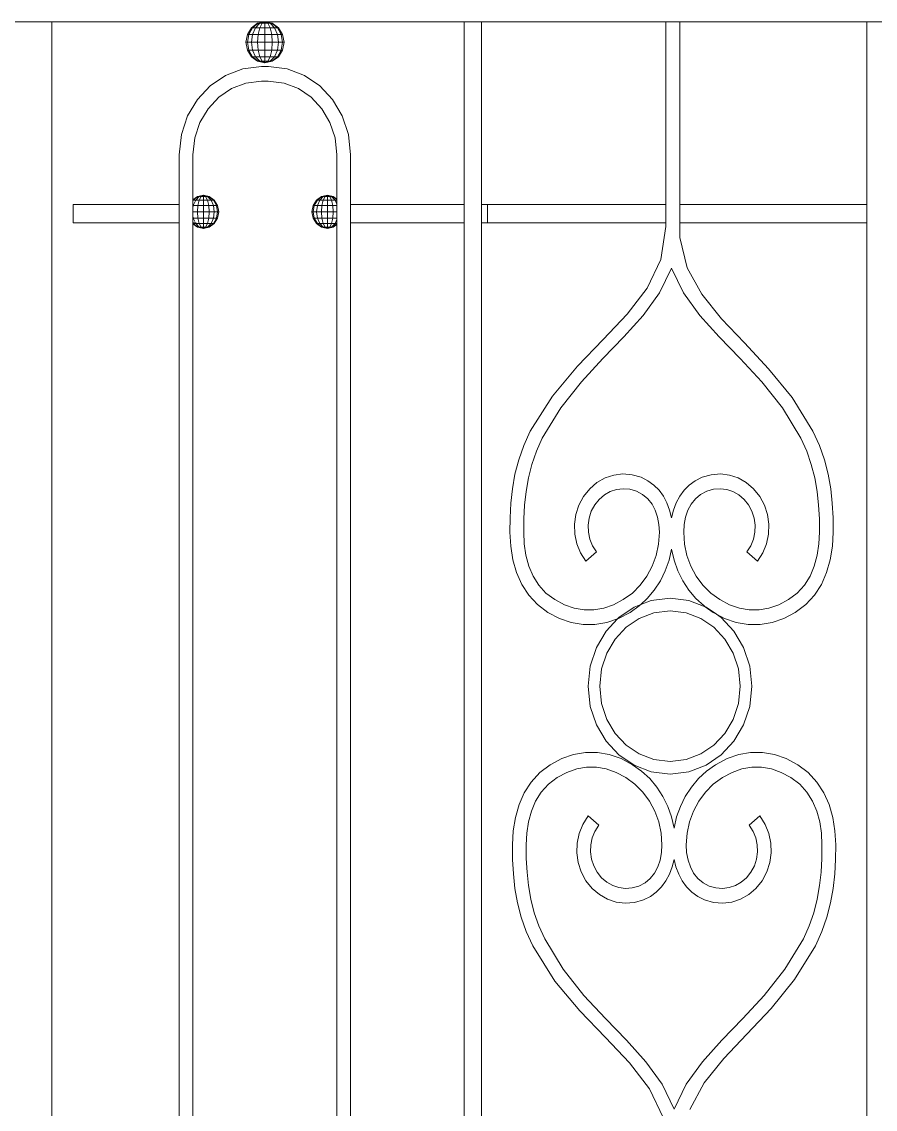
# Model space of a CAD drawing. Header units: millimetres. Extents: x 1832547 to 2001569, y -558009 to -417808.
# Drawn here: x 1950158 to 1950629, y -523340 to -522740 of the extents above; entities that cross this region are included whole.
import ezdxf

# ---------------------------------------------------------------- set-up
doc = ezdxf.new("R2010")
doc.units = ezdxf.units.MM
doc.header["$MEASUREMENT"] = 0
doc.layers.add('CA_manh 08', color=8, linetype='CONTINUOUS', lineweight=9)

msp = doc.modelspace()

# ---------------------------------------------------------------- linework, layer by layer
at = {"layer": 'CA_manh 08'}
for p, q in [((1950146.92, -522740.23), (1950174.85, -522740.23)), ((1950174.85, -522740.23), (1950174.85, -523473.59)), ((1950292.38, -522740.23), (1950174.85, -522740.23)), ((1950282.67, -522747.2), (1950284.95, -522743.53)), ((1950283.41, -522747.2), (1950285.51, -522743.53)), ((1950284.95, -522743.53), (1950288.36, -522741.09)), ((1950285.51, -522743.53), (1950284.95, -522743.53)), ((1950285.51, -522743.53), (1950288.66, -522741.09)), ((1950287.12, -522743.53), (1950285.51, -522743.53)), ((1950285.51, -522747.2), (1950287.12, -522743.53)), ((1950287.12, -522743.53), (1950289.54, -522741.09)), ((1950289.54, -522743.53), (1950287.12, -522743.53)), ((1950288.36, -522741.09), (1950292.38, -522740.23)), ((1950288.66, -522741.09), (1950288.36, -522741.09)), ((1950288.66, -522741.09), (1950292.38, -522740.23)), ((1950289.54, -522741.09), (1950288.66, -522741.09)), ((1950288.66, -522747.2), (1950289.54, -522743.53)), ((1950289.54, -522741.09), (1950292.38, -522740.23)), ((1950290.84, -522741.09), (1950289.54, -522741.09)), ((1950289.54, -522743.53), (1950290.84, -522741.09)), ((1950292.38, -522743.53), (1950289.54, -522743.53)), ((1950290.84, -522741.09), (1950292.38, -522740.23)), ((1950292.38, -522741.09), (1950290.84, -522741.09)), ((1950292.38, -522740.23), (1950292.38, -522741.09)), ((1950293.92, -522741.09), (1950292.38, -522740.23)), ((1950295.23, -522741.09), (1950292.38, -522740.23)), ((1950296.1, -522741.09), (1950292.38, -522740.23)), ((1950296.41, -522741.09), (1950292.38, -522740.23)), ((1950402.4, -522740.23), (1950292.38, -522740.23)), ((1950292.38, -522741.09), (1950293.92, -522741.09)), ((1950292.38, -522741.09), (1950292.38, -522743.53)), ((1950295.23, -522743.53), (1950292.38, -522743.53)), ((1950292.38, -522743.53), (1950292.38, -522747.2)), ((1950293.92, -522741.09), (1950295.23, -522741.09)), ((1950295.23, -522743.53), (1950293.92, -522741.09)), ((1950295.23, -522741.09), (1950296.1, -522741.09)), ((1950297.64, -522743.53), (1950295.23, -522741.09)), ((1950297.64, -522743.53), (1950295.23, -522743.53)), ((1950296.1, -522747.2), (1950295.23, -522743.53)), ((1950296.1, -522741.09), (1950296.41, -522741.09)), ((1950299.25, -522743.53), (1950296.1, -522741.09)), ((1950299.82, -522743.53), (1950296.41, -522741.09)), ((1950299.25, -522743.53), (1950297.64, -522743.53)), ((1950299.25, -522747.2), (1950297.64, -522743.53)), ((1950299.82, -522743.53), (1950299.25, -522743.53)), ((1950301.36, -522747.2), (1950299.25, -522743.53)), ((1950302.1, -522747.2), (1950299.82, -522743.53)), ((1950411.85, -522740.23), (1950402.4, -522740.23)), ((1950402.4, -522841), (1950402.4, -522740.23)), ((1950411.85, -522740.23), (1950411.85, -522841)), ((1950513.7, -522740.23), (1950411.85, -522740.23)), ((1950513.7, -522841), (1950513.7, -522740.23)), ((1950521.27, -522740.23), (1950513.7, -522740.23)), ((1950624.47, -522740.23), (1950521.27, -522740.23)), ((1950521.27, -522740.23), (1950521.27, -522841)), ((1950624.47, -522740.23), (1950633.93, -522740.23)), ((1950624.47, -522841), (1950624.47, -522740.23)), ((1950281.87, -522751.52), (1950282.67, -522747.2)), ((1950283.41, -522747.2), (1950282.67, -522747.2)), ((1950282.67, -522751.52), (1950283.41, -522747.2)), ((1950285.51, -522747.2), (1950283.41, -522747.2)), ((1950284.95, -522751.52), (1950285.51, -522747.2)), ((1950288.66, -522747.2), (1950285.51, -522747.2)), ((1950288.36, -522751.52), (1950288.66, -522747.2)), ((1950292.38, -522747.2), (1950288.66, -522747.2)), ((1950296.1, -522747.2), (1950292.38, -522747.2)), ((1950292.38, -522747.2), (1950292.38, -522751.52)), ((1950299.25, -522747.2), (1950296.1, -522747.2)), ((1950296.41, -522751.52), (1950296.1, -522747.2)), ((1950301.36, -522747.2), (1950299.25, -522747.2)), ((1950299.82, -522751.52), (1950299.25, -522747.2)), ((1950302.1, -522747.2), (1950301.36, -522747.2)), ((1950302.1, -522751.52), (1950301.36, -522747.2)), ((1950302.9, -522751.52), (1950302.1, -522747.2)), ((1950282.67, -522751.52), (1950281.87, -522751.52)), ((1950282.67, -522755.84), (1950281.87, -522751.52)), ((1950284.95, -522751.52), (1950282.67, -522751.52)), ((1950283.41, -522755.84), (1950282.67, -522751.52)), ((1950283.41, -522755.84), (1950282.67, -522755.84)), ((1950284.95, -522759.51), (1950282.67, -522755.84)), ((1950285.51, -522755.84), (1950283.41, -522755.84)), ((1950285.51, -522759.51), (1950283.41, -522755.84)), ((1950288.36, -522751.52), (1950284.95, -522751.52)), ((1950285.51, -522755.84), (1950284.95, -522751.52)), ((1950288.66, -522755.84), (1950285.51, -522755.84)), ((1950287.12, -522759.51), (1950285.51, -522755.84)), ((1950292.38, -522751.52), (1950288.36, -522751.52)), ((1950288.66, -522755.84), (1950288.36, -522751.52)), ((1950292.38, -522755.84), (1950288.66, -522755.84)), ((1950289.54, -522759.51), (1950288.66, -522755.84)), ((1950296.41, -522751.52), (1950292.38, -522751.52)), ((1950292.38, -522751.52), (1950292.38, -522755.84)), ((1950296.1, -522755.84), (1950292.38, -522755.84)), ((1950292.38, -522755.84), (1950292.38, -522759.51)), ((1950295.23, -522759.51), (1950296.1, -522755.84)), ((1950296.1, -522755.84), (1950296.41, -522751.52)), ((1950299.25, -522755.84), (1950296.1, -522755.84)), ((1950299.82, -522751.52), (1950296.41, -522751.52)), ((1950297.64, -522759.51), (1950299.25, -522755.84)), ((1950299.25, -522755.84), (1950299.82, -522751.52)), ((1950301.36, -522755.84), (1950299.25, -522755.84)), ((1950299.25, -522759.51), (1950301.36, -522755.84)), ((1950302.1, -522751.52), (1950299.82, -522751.52)), ((1950299.82, -522759.51), (1950302.1, -522755.84)), ((1950301.36, -522755.84), (1950302.1, -522751.52)), ((1950302.1, -522755.84), (1950301.36, -522755.84)), ((1950302.9, -522751.52), (1950302.1, -522751.52)), ((1950302.1, -522755.84), (1950302.9, -522751.52)), ((1950285.51, -522759.51), (1950284.95, -522759.51)), ((1950288.36, -522761.96), (1950284.95, -522759.51)), ((1950287.12, -522759.51), (1950285.51, -522759.51)), ((1950288.66, -522761.96), (1950285.51, -522759.51)), ((1950289.54, -522759.51), (1950287.12, -522759.51)), ((1950289.54, -522761.96), (1950287.12, -522759.51)), ((1950288.66, -522761.96), (1950288.36, -522761.96)), ((1950292.38, -522762.82), (1950288.36, -522761.96)), ((1950289.54, -522761.96), (1950288.66, -522761.96)), ((1950292.38, -522762.82), (1950288.66, -522761.96)), ((1950292.38, -522759.51), (1950289.54, -522759.51)), ((1950290.84, -522761.96), (1950289.54, -522759.51)), ((1950290.84, -522761.96), (1950289.54, -522761.96)), ((1950292.38, -522762.82), (1950289.54, -522761.96)), ((1950292.38, -522761.96), (1950290.84, -522761.96)), ((1950292.38, -522762.82), (1950290.84, -522761.96)), ((1950295.23, -522759.51), (1950292.38, -522759.51)), ((1950292.38, -522759.51), (1950292.38, -522761.96)), ((1950293.92, -522761.96), (1950292.38, -522761.96)), ((1950292.38, -522761.96), (1950292.38, -522762.82)), ((1950292.38, -522762.82), (1950296.41, -522761.96)), ((1950292.38, -522762.82), (1950296.1, -522761.96)), ((1950292.38, -522762.82), (1950295.23, -522761.96)), ((1950292.38, -522762.82), (1950293.92, -522761.96)), ((1950293.92, -522761.96), (1950295.23, -522759.51)), ((1950295.23, -522761.96), (1950293.92, -522761.96)), ((1950297.64, -522759.51), (1950295.23, -522759.51)), ((1950295.23, -522761.96), (1950297.64, -522759.51)), ((1950296.1, -522761.96), (1950295.23, -522761.96)), ((1950296.1, -522761.96), (1950299.25, -522759.51)), ((1950296.1, -522761.96), (1950296.41, -522761.96)), ((1950296.41, -522761.96), (1950299.82, -522759.51)), ((1950299.25, -522759.51), (1950297.64, -522759.51)), ((1950299.82, -522759.51), (1950299.25, -522759.51)), ((1950280.09, -522766.14), (1950270.54, -522769.81)), ((1950290.49, -522764.85), (1950280.09, -522766.14)), ((1950294.28, -522764.85), (1950290.49, -522764.85)), ((1950304.68, -522766.14), (1950294.28, -522764.85)), ((1950314.23, -522769.81), (1950304.68, -522766.14)), ((1950270.54, -522769.81), (1950262.11, -522775.57)), ((1950273.88, -522777.12), (1950281.85, -522774.06)), ((1950281.85, -522774.06), (1950290.53, -522772.98)), ((1950290.53, -522772.98), (1950294.25, -522772.98)), ((1950294.25, -522772.98), (1950302.92, -522774.06)), ((1950302.92, -522774.06), (1950310.89, -522777.12)), ((1950322.66, -522775.57), (1950314.23, -522769.81)), ((1950262.11, -522775.57), (1950255.08, -522783.13)), ((1950266.85, -522781.92), (1950273.88, -522777.12)), ((1950310.89, -522777.12), (1950317.92, -522781.92)), ((1950329.7, -522783.13), (1950322.66, -522775.57)), ((1950255.08, -522783.13), (1950249.71, -522792.18)), ((1950260.98, -522788.23), (1950266.85, -522781.92)), ((1950317.92, -522781.92), (1950323.79, -522788.22)), ((1950335.06, -522792.18), (1950329.7, -522783.13)), ((1950249.71, -522792.18), (1950246.29, -522802.45)), ((1950256.51, -522795.78), (1950260.98, -522788.23)), ((1950323.79, -522788.22), (1950328.26, -522795.77)), ((1950338.48, -522802.45), (1950335.06, -522792.18)), ((1950253.66, -522804.34), (1950256.51, -522795.78)), ((1950328.26, -522795.77), (1950331.11, -522804.33)), ((1950246.29, -522802.45), (1950245.09, -522813.62)), ((1950252.66, -522813.65), (1950253.66, -522804.34)), ((1950331.11, -522804.33), (1950332.11, -522813.65)), ((1950339.68, -522813.62), (1950338.48, -522802.45)), ((1950245.09, -522841), (1950245.09, -522813.62)), ((1950252.66, -522813.65), (1950252.66, -522838.46)), ((1950332.11, -522838.1), (1950332.11, -522813.65)), ((1950339.68, -522813.62), (1950339.68, -522841)), ((1950252.66, -522838.46), (1950255.16, -522836.67)), ((1950252.66, -522838.65), (1950252.66, -522838.46)), ((1950252.85, -522838.65), (1950252.66, -522838.65)), ((1950252.66, -522838.99), (1950252.85, -522838.65)), ((1950252.66, -522838.99), (1950252.66, -522838.65)), ((1950252.66, -522841), (1950252.66, -522838.99)), ((1950252.85, -522838.65), (1950255.41, -522836.67)), ((1950254.16, -522838.65), (1950252.85, -522838.65)), ((1950252.85, -522841.62), (1950254.16, -522838.65)), ((1950254.16, -522838.65), (1950256.11, -522836.67)), ((1950256.11, -522838.65), (1950254.16, -522838.65)), ((1950255.16, -522836.67), (1950258.41, -522835.97)), ((1950255.41, -522836.67), (1950255.16, -522836.67)), ((1950255.41, -522836.67), (1950258.41, -522835.97)), ((1950256.11, -522836.67), (1950255.41, -522836.67)), ((1950255.41, -522841.62), (1950256.11, -522838.65)), ((1950256.11, -522836.67), (1950258.41, -522835.97)), ((1950257.17, -522836.67), (1950256.11, -522836.67)), ((1950256.11, -522838.65), (1950257.17, -522836.67)), ((1950258.41, -522838.65), (1950256.11, -522838.65)), ((1950257.17, -522836.67), (1950258.41, -522835.97)), ((1950258.41, -522836.67), (1950257.17, -522836.67)), ((1950258.41, -522835.97), (1950258.41, -522836.67)), ((1950259.66, -522836.67), (1950258.41, -522835.97)), ((1950261.67, -522836.67), (1950258.41, -522835.97)), ((1950261.42, -522836.67), (1950258.41, -522835.97)), ((1950260.72, -522836.67), (1950258.41, -522835.97)), ((1950258.41, -522836.67), (1950259.66, -522836.67)), ((1950258.41, -522836.67), (1950258.41, -522838.65)), ((1950260.72, -522838.65), (1950258.41, -522838.65)), ((1950258.41, -522838.65), (1950258.41, -522841.62)), ((1950260.72, -522836.67), (1950259.66, -522836.67)), ((1950260.72, -522838.65), (1950259.66, -522836.67)), ((1950261.42, -522836.67), (1950260.72, -522836.67)), ((1950262.67, -522838.65), (1950260.72, -522836.67)), ((1950262.67, -522838.65), (1950260.72, -522838.65)), ((1950261.42, -522841.62), (1950260.72, -522838.65)), ((1950261.67, -522836.67), (1950261.42, -522836.67)), ((1950263.98, -522838.65), (1950261.42, -522836.67)), ((1950264.43, -522838.65), (1950261.67, -522836.67)), ((1950263.98, -522838.65), (1950262.67, -522838.65)), ((1950263.98, -522841.62), (1950262.67, -522838.65)), ((1950263.98, -522838.65), (1950264.43, -522838.65)), ((1950265.68, -522841.62), (1950263.98, -522838.65)), ((1950266.28, -522841.62), (1950264.43, -522838.65)), ((1950318.99, -522841.62), (1950320.84, -522838.65)), ((1950319.59, -522841.62), (1950321.3, -522838.65)), ((1950320.84, -522838.65), (1950323.6, -522836.67)), ((1950321.3, -522838.65), (1950320.84, -522838.65)), ((1950321.3, -522838.65), (1950323.85, -522836.67)), ((1950322.6, -522838.65), (1950321.3, -522838.65)), ((1950321.3, -522841.62), (1950322.6, -522838.65)), ((1950322.6, -522838.65), (1950324.56, -522836.67)), ((1950324.56, -522838.65), (1950322.6, -522838.65)), ((1950323.6, -522836.67), (1950326.86, -522835.97)), ((1950323.85, -522836.67), (1950323.6, -522836.67)), ((1950323.85, -522836.67), (1950326.86, -522835.97)), ((1950324.56, -522836.67), (1950323.85, -522836.67)), ((1950323.85, -522841.62), (1950324.56, -522838.65)), ((1950324.56, -522836.67), (1950326.86, -522835.97)), ((1950325.61, -522836.67), (1950324.56, -522836.67)), ((1950324.56, -522838.65), (1950325.61, -522836.67)), ((1950326.86, -522838.65), (1950324.56, -522838.65)), ((1950325.61, -522836.67), (1950326.86, -522835.97)), ((1950326.86, -522836.67), (1950325.61, -522836.67)), ((1950326.86, -522835.97), (1950326.86, -522836.67)), ((1950328.11, -522836.67), (1950326.86, -522835.97)), ((1950330.12, -522836.67), (1950326.86, -522835.97)), ((1950329.87, -522836.67), (1950326.86, -522835.97)), ((1950329.16, -522836.67), (1950326.86, -522835.97)), ((1950326.86, -522836.67), (1950328.11, -522836.67)), ((1950326.86, -522836.67), (1950326.86, -522838.65)), ((1950329.16, -522838.65), (1950326.86, -522838.65)), ((1950326.86, -522838.65), (1950326.86, -522841.62)), ((1950329.16, -522836.67), (1950328.11, -522836.67)), ((1950329.16, -522838.65), (1950328.11, -522836.67)), ((1950329.87, -522836.67), (1950329.16, -522836.67)), ((1950331.12, -522838.65), (1950329.16, -522836.67)), ((1950331.12, -522838.65), (1950329.16, -522838.65)), ((1950329.87, -522841.62), (1950329.16, -522838.65)), ((1950330.12, -522836.67), (1950329.87, -522836.67)), ((1950332.11, -522838.41), (1950329.87, -522836.67)), ((1950332.11, -522838.1), (1950330.12, -522836.67)), ((1950332.11, -522838.65), (1950331.12, -522838.65)), ((1950332.11, -522840.92), (1950331.12, -522838.65)), ((1950332.11, -522838.41), (1950332.11, -522838.1)), ((1950332.11, -522838.41), (1950332.11, -522838.65)), ((1950332.11, -522838.65), (1950332.11, -522840.92)), ((1950245.09, -522841), (1950186.48, -522841)), ((1950186.48, -522841), (1950186.48, -522851.16)), ((1950245.09, -522841), (1950245.09, -522851.16)), ((1950252.78, -522841), (1950252.66, -522841)), ((1950252.66, -522841.62), (1950252.66, -522841)), ((1950252.85, -522841.62), (1950252.66, -522841.62)), ((1950252.66, -522843.09), (1950252.85, -522841.62)), ((1950252.66, -522843.09), (1950252.66, -522841.62)), ((1950252.66, -522845.12), (1950252.66, -522843.09)), ((1950255.16, -522845.12), (1950252.66, -522845.12)), ((1950252.66, -522847.14), (1950252.66, -522845.12)), ((1950255.41, -522841.62), (1950252.85, -522841.62)), ((1950255.16, -522845.12), (1950255.41, -522841.62)), ((1950258.41, -522845.12), (1950255.16, -522845.12)), ((1950255.41, -522848.61), (1950255.16, -522845.12)), ((1950258.41, -522841.62), (1950255.41, -522841.62)), ((1950261.42, -522841.62), (1950258.41, -522841.62)), ((1950258.41, -522841.62), (1950258.41, -522845.12)), ((1950261.67, -522845.12), (1950258.41, -522845.12)), ((1950258.41, -522845.12), (1950258.41, -522848.61)), ((1950263.98, -522841.62), (1950261.42, -522841.62)), ((1950261.67, -522845.12), (1950261.42, -522841.62)), ((1950261.42, -522848.61), (1950261.67, -522845.12)), ((1950264.43, -522845.12), (1950261.67, -522845.12)), ((1950265.68, -522841.62), (1950263.98, -522841.62)), ((1950264.43, -522845.12), (1950263.98, -522841.62)), ((1950263.98, -522848.61), (1950264.43, -522845.12)), ((1950266.28, -522845.12), (1950264.43, -522845.12)), ((1950266.28, -522841.62), (1950265.68, -522841.62)), ((1950266.28, -522845.12), (1950265.68, -522841.62)), ((1950265.68, -522848.61), (1950266.28, -522845.12)), ((1950266.93, -522845.12), (1950266.28, -522841.62)), ((1950266.93, -522845.12), (1950266.28, -522845.12)), ((1950266.28, -522848.61), (1950266.93, -522845.12)), ((1950318.35, -522845.12), (1950318.99, -522841.62)), ((1950318.99, -522845.12), (1950318.35, -522845.12)), ((1950318.99, -522848.61), (1950318.35, -522845.12)), ((1950319.59, -522841.62), (1950318.99, -522841.62)), ((1950318.99, -522845.12), (1950319.59, -522841.62)), ((1950320.84, -522845.12), (1950318.99, -522845.12)), ((1950319.59, -522848.61), (1950318.99, -522845.12)), ((1950321.3, -522841.62), (1950319.59, -522841.62)), ((1950320.84, -522845.12), (1950321.3, -522841.62)), ((1950323.6, -522845.12), (1950320.84, -522845.12)), ((1950321.3, -522848.61), (1950320.84, -522845.12)), ((1950323.85, -522841.62), (1950321.3, -522841.62)), ((1950323.6, -522845.12), (1950323.85, -522841.62)), ((1950326.86, -522845.12), (1950323.6, -522845.12)), ((1950323.85, -522848.61), (1950323.6, -522845.12)), ((1950326.86, -522841.62), (1950323.85, -522841.62)), ((1950329.87, -522841.62), (1950326.86, -522841.62)), ((1950326.86, -522841.62), (1950326.86, -522845.12)), ((1950330.12, -522845.12), (1950326.86, -522845.12)), ((1950326.86, -522845.12), (1950326.86, -522848.61)), ((1950332.11, -522841.62), (1950329.87, -522841.62)), ((1950330.12, -522845.12), (1950329.87, -522841.62)), ((1950329.87, -522848.61), (1950330.12, -522845.12)), ((1950332.11, -522845.12), (1950330.12, -522845.12)), ((1950332.11, -522840.92), (1950332.11, -522841.62)), ((1950332.11, -522841.62), (1950332.11, -522845.12)), ((1950332.11, -522845.12), (1950332.11, -522848.61)), ((1950402.4, -522841), (1950339.68, -522841)), ((1950339.68, -522841), (1950339.68, -522851.16)), ((1950402.4, -522841), (1950402.4, -522851.16)), ((1950415.28, -522841), (1950411.85, -522841)), ((1950411.85, -522851.16), (1950411.85, -522841)), ((1950415.28, -522851.16), (1950415.28, -522841)), ((1950415.28, -522841), (1950513.7, -522841)), ((1950513.7, -522841), (1950513.7, -522851.16)), ((1950521.27, -522841), (1950624.47, -522841)), ((1950521.27, -522851.16), (1950521.27, -522841)), ((1950624.47, -522851.16), (1950624.47, -522841)), ((1950186.48, -522851.16), (1950245.09, -522851.16)), ((1950245.09, -523363.43), (1950245.09, -522851.16)), ((1950252.85, -522848.61), (1950252.66, -522847.14)), ((1950252.66, -522848.61), (1950252.66, -522847.14)), ((1950252.85, -522848.61), (1950252.66, -522848.61)), ((1950252.66, -522851.16), (1950252.66, -522848.61)), ((1950252.66, -522851.16), (1950253.97, -522851.16)), ((1950252.66, -522851.25), (1950252.66, -522851.16)), ((1950252.85, -522851.58), (1950252.66, -522851.25)), ((1950252.66, -522851.58), (1950252.66, -522851.25)), ((1950252.85, -522851.58), (1950252.66, -522851.58)), ((1950252.66, -522851.77), (1950252.66, -522851.58)), ((1950252.66, -522851.77), (1950252.66, -523361.66)), ((1950255.16, -522853.56), (1950252.66, -522851.77)), ((1950255.41, -522848.61), (1950252.85, -522848.61)), ((1950253.65, -522850.42), (1950252.85, -522848.61)), ((1950254.16, -522851.58), (1950252.85, -522851.58)), ((1950255.41, -522853.56), (1950252.85, -522851.58)), ((1950254.16, -522851.58), (1950253.97, -522851.16)), ((1950253.97, -522851.16), (1950254.46, -522851.16)), ((1950256.11, -522851.58), (1950254.16, -522851.58)), ((1950256.11, -522853.56), (1950254.16, -522851.58)), ((1950258.41, -522848.61), (1950255.41, -522848.61)), ((1950256.11, -522851.58), (1950255.41, -522848.61)), ((1950258.41, -522851.58), (1950256.11, -522851.58)), ((1950257.17, -522853.56), (1950256.11, -522851.58)), ((1950261.42, -522848.61), (1950258.41, -522848.61)), ((1950258.41, -522848.61), (1950258.41, -522851.58)), ((1950260.72, -522851.58), (1950258.41, -522851.58)), ((1950258.41, -522851.58), (1950258.41, -522853.56)), ((1950259.66, -522853.56), (1950260.72, -522851.58)), ((1950260.72, -522851.58), (1950261.42, -522848.61)), ((1950262.67, -522851.58), (1950260.72, -522851.58)), ((1950260.72, -522853.56), (1950262.67, -522851.58)), ((1950263.98, -522848.61), (1950261.42, -522848.61)), ((1950261.42, -522853.56), (1950263.98, -522851.58)), ((1950261.67, -522853.56), (1950264.43, -522851.58)), ((1950262.67, -522851.58), (1950263.98, -522848.61)), ((1950263.98, -522851.58), (1950262.67, -522851.58)), ((1950265.68, -522848.61), (1950263.98, -522848.61)), ((1950263.98, -522851.58), (1950265.68, -522848.61)), ((1950264.43, -522851.58), (1950263.98, -522851.58)), ((1950264.43, -522851.58), (1950266.28, -522848.61)), ((1950266.28, -522848.61), (1950265.68, -522848.61)), ((1950319.59, -522848.61), (1950318.99, -522848.61)), ((1950320.84, -522851.58), (1950318.99, -522848.61)), ((1950321.3, -522848.61), (1950319.59, -522848.61)), ((1950321.3, -522851.58), (1950319.59, -522848.61)), ((1950321.3, -522851.58), (1950320.84, -522851.58)), ((1950323.6, -522853.56), (1950320.84, -522851.58)), ((1950323.85, -522848.61), (1950321.3, -522848.61)), ((1950322.6, -522851.58), (1950321.3, -522848.61)), ((1950322.6, -522851.58), (1950321.3, -522851.58)), ((1950323.85, -522853.56), (1950321.3, -522851.58)), ((1950324.56, -522851.58), (1950322.6, -522851.58)), ((1950324.56, -522853.56), (1950322.6, -522851.58)), ((1950326.86, -522848.61), (1950323.85, -522848.61)), ((1950324.56, -522851.58), (1950323.85, -522848.61)), ((1950326.86, -522851.58), (1950324.56, -522851.58)), ((1950325.61, -522853.56), (1950324.56, -522851.58)), ((1950329.87, -522848.61), (1950326.86, -522848.61)), ((1950326.86, -522848.61), (1950326.86, -522851.58)), ((1950329.16, -522851.58), (1950326.86, -522851.58)), ((1950326.86, -522851.58), (1950326.86, -522853.56)), ((1950328.11, -522853.56), (1950329.16, -522851.58)), ((1950329.16, -522851.58), (1950329.87, -522848.61)), ((1950331.12, -522851.58), (1950329.16, -522851.58)), ((1950329.16, -522853.56), (1950331.12, -522851.58)), ((1950332.11, -522848.61), (1950329.87, -522848.61)), ((1950329.87, -522853.56), (1950332.11, -522851.82)), ((1950330.12, -522853.56), (1950332.11, -522852.13)), ((1950331.12, -522851.58), (1950332.11, -522849.32)), ((1950332.11, -522851.58), (1950331.12, -522851.58)), ((1950332.11, -522848.61), (1950332.11, -522849.32)), ((1950332.11, -522849.32), (1950332.11, -522851.58)), ((1950332.11, -522851.58), (1950332.11, -522851.82)), ((1950332.11, -522852.13), (1950332.11, -522851.82)), ((1950332.11, -522852.13), (1950332.11, -523368.32)), ((1950339.68, -522851.16), (1950402.4, -522851.16)), ((1950339.68, -522851.16), (1950339.68, -523363.43)), ((1950402.4, -523363.43), (1950402.4, -522851.16)), ((1950411.85, -522851.16), (1950415.28, -522851.16)), ((1950411.85, -522851.16), (1950411.85, -523363.43)), ((1950513.7, -522851.16), (1950415.28, -522851.16)), ((1950513.7, -522853.15), (1950513.7, -522851.16)), ((1950624.47, -522851.16), (1950521.27, -522851.16)), ((1950521.27, -522859.32), (1950521.27, -522851.16)), ((1950624.47, -523363.43), (1950624.47, -522851.16)), ((1950255.41, -522853.56), (1950255.16, -522853.56)), ((1950258.41, -522854.26), (1950255.16, -522853.56)), ((1950256.11, -522853.56), (1950255.41, -522853.56)), ((1950258.41, -522854.26), (1950255.41, -522853.56)), ((1950257.17, -522853.56), (1950256.11, -522853.56)), ((1950258.41, -522854.26), (1950256.11, -522853.56)), ((1950258.41, -522853.56), (1950257.17, -522853.56)), ((1950258.41, -522854.26), (1950257.17, -522853.56)), ((1950259.66, -522853.56), (1950258.41, -522853.56)), ((1950258.41, -522853.56), (1950258.41, -522854.26)), ((1950258.41, -522854.26), (1950261.67, -522853.56)), ((1950258.41, -522854.26), (1950261.42, -522853.56)), ((1950258.41, -522854.26), (1950260.72, -522853.56)), ((1950258.41, -522854.26), (1950259.66, -522853.56)), ((1950260.72, -522853.56), (1950259.66, -522853.56)), ((1950261.42, -522853.56), (1950260.72, -522853.56)), ((1950261.42, -522853.56), (1950261.67, -522853.56)), ((1950323.85, -522853.56), (1950323.6, -522853.56)), ((1950326.86, -522854.26), (1950323.6, -522853.56)), ((1950324.56, -522853.56), (1950323.85, -522853.56)), ((1950326.86, -522854.26), (1950323.85, -522853.56)), ((1950325.61, -522853.56), (1950324.56, -522853.56)), ((1950326.86, -522854.26), (1950324.56, -522853.56)), ((1950326.86, -522853.56), (1950325.61, -522853.56)), ((1950326.86, -522854.26), (1950325.61, -522853.56)), ((1950328.11, -522853.56), (1950326.86, -522853.56)), ((1950326.86, -522853.56), (1950326.86, -522854.26)), ((1950326.86, -522854.26), (1950330.12, -522853.56)), ((1950326.86, -522854.26), (1950329.87, -522853.56)), ((1950326.86, -522854.26), (1950329.16, -522853.56)), ((1950326.86, -522854.26), (1950328.11, -522853.56)), ((1950329.16, -522853.56), (1950328.11, -522853.56)), ((1950329.87, -522853.56), (1950329.16, -522853.56)), ((1950329.87, -522853.56), (1950330.12, -522853.56)), ((1950513.7, -522853.15), (1950510.86, -522871.46)), ((1950525.42, -522875.94), (1950521.27, -522859.32)), ((1950510.86, -522871.46), (1950503.27, -522887.25)), ((1950510.19, -522889.88), (1950516.81, -522876.17)), ((1950516.81, -522876.17), (1950523.43, -522889.88)), ((1950533.47, -522890.56), (1950525.42, -522875.94)), ((1950503.27, -522887.25), (1950492.22, -522901.6)), ((1950501.19, -522902.28), (1950510.19, -522889.88)), ((1950523.43, -522889.88), (1950532.42, -522902.28)), ((1950544.36, -522904.11), (1950533.47, -522890.56)), ((1950492.22, -522901.6), (1950478.97, -522915.58)), ((1950490.53, -522914.09), (1950501.19, -522902.28)), ((1950532.42, -522902.28), (1950543.08, -522914.09)), ((1950557, -522917.51), (1950544.36, -522904.11)), ((1950478.97, -522915.58), (1950464.8, -522930.28)), ((1950478.92, -522926.04), (1950490.53, -522914.09)), ((1950543.08, -522914.09), (1950554.7, -522926.04)), ((1950570.34, -522931.7), (1950557, -522917.51)), ((1950464.8, -522930.28), (1950451, -522946.78)), ((1950467.05, -522938.88), (1950478.92, -522926.04)), ((1950554.7, -522926.04), (1950566.56, -522938.88)), ((1950583.29, -522947.61), (1950570.34, -522931.7)), ((1950455.66, -522953.33), (1950467.05, -522938.88)), ((1950566.56, -522938.88), (1950577.96, -522953.33)), ((1950451, -522946.78), (1950438.82, -522966.16)), ((1950594.79, -522966.16), (1950583.29, -522947.61)), ((1950445.43, -522970.12), (1950455.66, -522953.33)), ((1950577.96, -522953.33), (1950588.18, -522970.12)), ((1950438.82, -522966.16), (1950435.19, -522974.09)), ((1950598.42, -522974.09), (1950594.79, -522966.16)), ((1950442.2, -522977.24), (1950445.43, -522970.12)), ((1950588.18, -522970.12), (1950591.41, -522977.24)), ((1950435.19, -522974.09), (1950432.42, -522982.03)), ((1950439.69, -522984.53), (1950442.2, -522977.24)), ((1950591.41, -522977.24), (1950593.92, -522984.53)), ((1950601.2, -522982.03), (1950598.42, -522974.09)), ((1950432.42, -522982.03), (1950430.38, -522989.99)), ((1950437.83, -522991.95), (1950439.69, -522984.53)), ((1950593.92, -522984.53), (1950595.79, -522991.95)), ((1950603.23, -522989.99), (1950601.2, -522982.03)), ((1950430.38, -522989.99), (1950428.99, -522997.97)), ((1950484.87, -522990.42), (1950480.06, -522992.01)), ((1950489.88, -522989.8), (1950484.87, -522990.42)), ((1950494.97, -522990.2), (1950489.88, -522989.8)), ((1950500.01, -522991.64), (1950494.97, -522990.2)), ((1950538.64, -522990.2), (1950533.6, -522991.64)), ((1950543.73, -522989.8), (1950538.64, -522990.2)), ((1950548.75, -522990.42), (1950543.73, -522989.8)), ((1950553.55, -522992.01), (1950548.75, -522990.42)), ((1950604.63, -522997.97), (1950603.23, -522989.99)), ((1950436.52, -522999.45), (1950437.83, -522991.95)), ((1950475.59, -522994.52), (1950471.59, -522997.92)), ((1950480.06, -522992.01), (1950475.59, -522994.52)), ((1950503.74, -522993.51), (1950500.01, -522991.64)), ((1950507.03, -522995.93), (1950503.74, -522993.51)), ((1950509.87, -522998.82), (1950507.03, -522995.93)), ((1950526.59, -522995.93), (1950523.74, -522998.82)), ((1950529.87, -522993.51), (1950526.59, -522995.93)), ((1950533.6, -522991.64), (1950529.87, -522993.51)), ((1950558.02, -522994.52), (1950553.55, -522992.01)), ((1950562.03, -522997.92), (1950558.02, -522994.52)), ((1950595.79, -522991.95), (1950597.09, -522999.45)), ((1950428.99, -522997.97), (1950428.13, -523005.96)), ((1950435.7, -523006.98), (1950436.52, -522999.45)), ((1950468.18, -523002.17), (1950465.57, -523007.03)), ((1950471.59, -522997.92), (1950468.18, -523002.17)), ((1950476.81, -523003.8), (1950479.71, -523001.34)), ((1950479.71, -523001.34), (1950482.93, -522999.52)), ((1950482.93, -522999.52), (1950486.4, -522998.37)), ((1950486.4, -522998.37), (1950490.03, -522997.92)), ((1950490.03, -522997.92), (1950493.71, -522998.21)), ((1950493.71, -522998.21), (1950497.37, -522999.26)), ((1950497.37, -522999.26), (1950500.8, -523001.07)), ((1950500.8, -523001.07), (1950503.68, -523003.48)), ((1950512.27, -523002.13), (1950509.87, -522998.82)), ((1950514.23, -523005.79), (1950512.27, -523002.13)), ((1950521.34, -523002.13), (1950519.39, -523005.79)), ((1950523.74, -522998.82), (1950521.34, -523002.13)), ((1950529.94, -523003.48), (1950532.81, -523001.07)), ((1950532.81, -523001.07), (1950536.25, -522999.26)), ((1950536.25, -522999.26), (1950539.9, -522998.21)), ((1950539.9, -522998.21), (1950543.59, -522997.92)), ((1950543.59, -522997.92), (1950547.21, -522998.37)), ((1950547.21, -522998.37), (1950550.68, -522999.52)), ((1950550.68, -522999.52), (1950553.91, -523001.34)), ((1950553.91, -523001.34), (1950556.8, -523003.8)), ((1950565.44, -523002.17), (1950562.03, -522997.92)), ((1950568.04, -523007.02), (1950565.44, -523002.17)), ((1950597.09, -522999.45), (1950597.91, -523006.98)), ((1950605.48, -523005.96), (1950604.63, -522997.97)), ((1950428.13, -523005.96), (1950427.71, -523013.96)), ((1950435.28, -523014.49), (1950435.7, -523006.98)), ((1950465.57, -523007.03), (1950463.91, -523012.21)), ((1950472.46, -523010.39), (1950474.35, -523006.87)), ((1950474.35, -523006.87), (1950476.81, -523003.8)), ((1950503.68, -523003.48), (1950506.01, -523006.41)), ((1950506.01, -523006.41), (1950507.81, -523009.8)), ((1950515.74, -523009.76), (1950514.23, -523005.79)), ((1950519.39, -523005.79), (1950517.87, -523009.76)), ((1950525.8, -523009.8), (1950527.6, -523006.41)), ((1950527.6, -523006.41), (1950529.94, -523003.48)), ((1950556.8, -523003.8), (1950559.27, -523006.87)), ((1950559.27, -523006.87), (1950561.15, -523010.39)), ((1950569.7, -523012.21), (1950568.04, -523007.02)), ((1950597.91, -523006.98), (1950598.34, -523014.49)), ((1950605.91, -523013.96), (1950605.48, -523005.96)), ((1950427.71, -523013.96), (1950427.61, -523021.98)), ((1950435.18, -523021.92), (1950435.28, -523014.49)), ((1950463.91, -523012.21), (1950463.18, -523017.57)), ((1950470.73, -523018.04), (1950471.26, -523014.15)), ((1950471.26, -523014.15), (1950472.46, -523010.39)), ((1950507.81, -523009.8), (1950509.09, -523013.58)), ((1950509.09, -523013.58), (1950509.85, -523017.66)), ((1950516.81, -523013.96), (1950515.74, -523009.76)), ((1950517.87, -523009.76), (1950516.81, -523013.96)), ((1950523.76, -523017.66), (1950524.52, -523013.58)), ((1950524.52, -523013.58), (1950525.8, -523009.8)), ((1950561.15, -523010.39), (1950562.36, -523014.15)), ((1950562.36, -523014.15), (1950562.88, -523018.04)), ((1950570.44, -523017.57), (1950569.7, -523012.21)), ((1950598.34, -523014.49), (1950598.44, -523021.92)), ((1950606, -523021.98), (1950605.91, -523013.96)), ((1950463.18, -523017.57), (1950463.37, -523022.97)), ((1950470.88, -523021.94), (1950470.73, -523018.04)), ((1950509.85, -523017.66), (1950510.1, -523021.99)), ((1950523.51, -523021.99), (1950523.76, -523017.66)), ((1950562.88, -523018.04), (1950562.73, -523021.94)), ((1950570.25, -523022.97), (1950570.44, -523017.57)), ((1950427.61, -523021.98), (1950428.02, -523029.7)), ((1950435.5, -523028.43), (1950435.18, -523021.92)), ((1950463.37, -523022.97), (1950464.48, -523028.26)), ((1950471.69, -523025.77), (1950470.88, -523021.94)), ((1950473.17, -523029.41), (1950471.69, -523025.77)), ((1950510.1, -523021.99), (1950509.65, -523028.47)), ((1950523.96, -523028.47), (1950523.51, -523021.99)), ((1950561.92, -523025.77), (1950560.45, -523029.41)), ((1950562.73, -523021.94), (1950561.92, -523025.77)), ((1950569.13, -523028.26), (1950570.25, -523022.97)), ((1950598.44, -523021.92), (1950598.12, -523028.43)), ((1950605.59, -523029.69), (1950606, -523021.98)), ((1950428.02, -523029.7), (1950429.22, -523037.13)), ((1950436.44, -523034.69), (1950435.5, -523028.43)), ((1950464.48, -523028.26), (1950466.51, -523033.29)), ((1950469.45, -523037.92), (1950475.3, -523032.77)), ((1950475.3, -523032.77), (1950473.17, -523029.41)), ((1950509.65, -523028.47), (1950508.32, -523034.72)), ((1950515.4, -523037.34), (1950516.81, -523031.22)), ((1950516.81, -523031.22), (1950518.22, -523037.34)), ((1950525.29, -523034.72), (1950523.96, -523028.47)), ((1950560.45, -523029.41), (1950558.32, -523032.77)), ((1950558.32, -523032.77), (1950564.17, -523037.92)), ((1950567.11, -523033.29), (1950569.13, -523028.26)), ((1950598.12, -523028.43), (1950597.18, -523034.69)), ((1950604.4, -523037.13), (1950605.59, -523029.69)), ((1950429.22, -523037.13), (1950431.25, -523044.17)), ((1950438.05, -523040.62), (1950436.44, -523034.69)), ((1950466.51, -523033.29), (1950469.45, -523037.92)), ((1950508.32, -523034.72), (1950506.16, -523040.64)), ((1950513.32, -523043.2), (1950515.4, -523037.34)), ((1950518.22, -523037.34), (1950520.3, -523043.2)), ((1950527.46, -523040.64), (1950525.29, -523034.72)), ((1950564.17, -523037.92), (1950567.11, -523033.29)), ((1950597.18, -523034.69), (1950595.56, -523040.62)), ((1950602.37, -523044.17), (1950604.4, -523037.13)), ((1950431.25, -523044.17), (1950434.15, -523050.71)), ((1950440.39, -523046.13), (1950438.05, -523040.62)), ((1950506.16, -523040.64), (1950503.21, -523046.13)), ((1950510.6, -523048.72), (1950513.32, -523043.2)), ((1950520.3, -523043.2), (1950523.02, -523048.72)), ((1950530.4, -523046.13), (1950527.46, -523040.64)), ((1950595.56, -523040.62), (1950593.22, -523046.13)), ((1950599.47, -523050.71), (1950602.37, -523044.17)), ((1950434.15, -523050.71), (1950437.97, -523056.63)), ((1950443.52, -523051.11), (1950440.39, -523046.13)), ((1950503.21, -523046.13), (1950499.53, -523051.11)), ((1950507.27, -523053.84), (1950510.6, -523048.72)), ((1950523.02, -523048.72), (1950526.35, -523053.84)), ((1950534.08, -523051.11), (1950530.4, -523046.13)), ((1950593.22, -523046.13), (1950590.1, -523051.11)), ((1950595.65, -523056.63), (1950599.47, -523050.71)), ((1950437.97, -523056.63), (1950442.75, -523061.83)), ((1950447.47, -523055.49), (1950443.52, -523051.11)), ((1950452.31, -523059.16), (1950447.47, -523055.49)), ((1950495.16, -523055.49), (1950490.16, -523059.16)), ((1950499.53, -523051.11), (1950495.16, -523055.49)), ((1950503.36, -523058.51), (1950507.27, -523053.84)), ((1950526.35, -523053.84), (1950530.25, -523058.51)), ((1950538.45, -523055.49), (1950534.08, -523051.11)), ((1950543.46, -523059.16), (1950538.45, -523055.49)), ((1950586.14, -523055.49), (1950581.3, -523059.16)), ((1950590.1, -523051.11), (1950586.14, -523055.49)), ((1950590.87, -523061.83), (1950595.65, -523056.63)), ((1950442.75, -523061.83), (1950448.53, -523066.2)), ((1950457.66, -523061.98), (1950452.31, -523059.16)), ((1950457.66, -523061.98), (1950463.07, -523063.86)), ((1950484.82, -523061.98), (1950479.42, -523063.86)), ((1950490.16, -523059.16), (1950484.82, -523061.98)), ((1950493.94, -523066.2), (1950498.91, -523062.65)), ((1950499.75, -523061.87), (1950496.08, -523063.28)), ((1950498.91, -523062.65), (1950499.75, -523061.87)), ((1950503.36, -523058.51), (1950499.75, -523061.87)), ((1950499.75, -523061.87), (1950505.59, -523059.62)), ((1950515.95, -523058.34), (1950505.59, -523059.62)), ((1950526.32, -523059.62), (1950515.95, -523058.34)), ((1950526.32, -523059.62), (1950535.3, -523063.07)), ((1950530.25, -523058.51), (1950534.7, -523062.65)), ((1950535.3, -523063.07), (1950534.7, -523062.65)), ((1950548.79, -523061.98), (1950543.46, -523059.16)), ((1950554.2, -523063.86), (1950548.79, -523061.98)), ((1950575.95, -523061.98), (1950570.55, -523063.86)), ((1950581.3, -523059.16), (1950575.95, -523061.98)), ((1950585.09, -523066.2), (1950590.87, -523061.83)), ((1950448.53, -523066.2), (1950454.9, -523069.55)), ((1950468.51, -523064.8), (1950463.07, -523063.86)), ((1950473.97, -523064.8), (1950468.51, -523064.8)), ((1950479.42, -523063.86), (1950473.97, -523064.8)), ((1950487.57, -523069.55), (1950493.94, -523066.2)), ((1950496.08, -523063.28), (1950487.68, -523069.02)), ((1950498.91, -523069.49), (1950507.07, -523066.36)), ((1950507.07, -523066.36), (1950515.95, -523065.26)), ((1950515.95, -523065.26), (1950524.84, -523066.36)), ((1950524.84, -523066.36), (1950533, -523069.49)), ((1950535.3, -523063.07), (1950539.67, -523066.2)), ((1950535.83, -523063.28), (1950535.3, -523063.07)), ((1950541.56, -523067.19), (1950535.83, -523063.28)), ((1950539.67, -523066.2), (1950541.56, -523067.19)), ((1950546.04, -523069.55), (1950541.56, -523067.19)), ((1950541.56, -523067.19), (1950544.23, -523069.02)), ((1950559.64, -523064.8), (1950554.2, -523063.86)), ((1950565.1, -523064.8), (1950559.64, -523064.8)), ((1950570.55, -523063.86), (1950565.1, -523064.8)), ((1950585.09, -523066.2), (1950578.71, -523069.55)), ((1950454.9, -523069.55), (1950461.39, -523071.78)), ((1950461.39, -523071.78), (1950467.95, -523072.9)), ((1950467.95, -523072.9), (1950474.53, -523072.9)), ((1950474.53, -523072.9), (1950481.09, -523071.78)), ((1950480.68, -523076.54), (1950487, -523069.75)), ((1950487, -523069.75), (1950481.09, -523071.78)), ((1950485.71, -523080.87), (1950491.71, -523074.41)), ((1950487.68, -523069.02), (1950487, -523069.75)), ((1950487, -523069.75), (1950487.57, -523069.55)), ((1950491.71, -523074.41), (1950498.91, -523069.49)), ((1950533, -523069.49), (1950540.2, -523074.41)), ((1950540.2, -523074.41), (1950546.2, -523080.87)), ((1950551.23, -523076.54), (1950544.23, -523069.02)), ((1950546.04, -523069.55), (1950552.53, -523071.78)), ((1950559.09, -523072.9), (1950552.53, -523071.78)), ((1950565.67, -523072.9), (1950559.09, -523072.9)), ((1950565.67, -523072.9), (1950572.23, -523071.78)), ((1950572.23, -523071.78), (1950578.71, -523069.55)), ((1950480.68, -523076.54), (1950475.34, -523085.56)), ((1950556.57, -523085.56), (1950551.23, -523076.54)), ((1950475.34, -523085.56), (1950471.93, -523095.78)), ((1950481.13, -523088.6), (1950485.71, -523080.87)), ((1950546.2, -523080.87), (1950550.78, -523088.6)), ((1950559.98, -523095.78), (1950556.57, -523085.56)), ((1950478.21, -523097.36), (1950481.13, -523088.6)), ((1950550.78, -523088.6), (1950553.7, -523097.36)), ((1950471.93, -523095.78), (1950470.74, -523106.91)), ((1950477.18, -523106.91), (1950478.21, -523097.36)), ((1950553.7, -523097.36), (1950554.73, -523106.91)), ((1950561.17, -523106.91), (1950559.98, -523095.78)), ((1950470.74, -523106.91), (1950471.93, -523118.04)), ((1950478.21, -523116.45), (1950477.18, -523106.91)), ((1950554.73, -523106.91), (1950553.7, -523116.45)), ((1950559.98, -523118.04), (1950561.17, -523106.91)), ((1950481.13, -523125.21), (1950478.21, -523116.45)), ((1950553.7, -523116.45), (1950550.78, -523125.21)), ((1950471.93, -523118.04), (1950475.34, -523128.26)), ((1950556.57, -523128.26), (1950559.98, -523118.04)), ((1950475.34, -523128.26), (1950480.68, -523137.27)), ((1950485.71, -523132.95), (1950481.13, -523125.21)), ((1950550.78, -523125.21), (1950546.2, -523132.95)), ((1950551.23, -523137.27), (1950556.57, -523128.26)), ((1950491.71, -523139.4), (1950485.71, -523132.95)), ((1950546.2, -523132.95), (1950540.2, -523139.4)), ((1950480.68, -523137.27), (1950487.68, -523144.8)), ((1950498.91, -523144.32), (1950491.71, -523139.4)), ((1950540.2, -523139.4), (1950533, -523144.32)), ((1950544.23, -523144.8), (1950551.23, -523137.27)), ((1950456.26, -523146.89), (1950462.74, -523144.66)), ((1950462.74, -523144.66), (1950469.3, -523143.54)), ((1950469.3, -523143.54), (1950475.88, -523143.54)), ((1950475.88, -523143.54), (1950482.44, -523144.66)), ((1950482.44, -523144.66), (1950488.93, -523146.89)), ((1950487.68, -523144.8), (1950496.08, -523150.54)), ((1950507.07, -523147.45), (1950498.91, -523144.32)), ((1950533, -523144.32), (1950524.84, -523147.45)), ((1950535.83, -523150.54), (1950544.23, -523144.8)), ((1950547.4, -523146.89), (1950553.88, -523144.66)), ((1950553.88, -523144.66), (1950560.44, -523143.54)), ((1950560.44, -523143.54), (1950567.02, -523143.54)), ((1950567.02, -523143.54), (1950573.58, -523144.66)), ((1950573.58, -523144.66), (1950580.07, -523146.89)), ((1950444.1, -523154.6), (1950449.88, -523150.24)), ((1950449.88, -523150.24), (1950456.26, -523146.89)), ((1950459.01, -523154.46), (1950464.42, -523152.58)), ((1950469.87, -523151.64), (1950464.42, -523152.58)), ((1950475.33, -523151.64), (1950469.87, -523151.64)), ((1950480.77, -523152.58), (1950475.33, -523151.64)), ((1950486.17, -523154.46), (1950480.77, -523152.58)), ((1950488.93, -523146.89), (1950495.3, -523150.24)), ((1950495.3, -523150.24), (1950500.27, -523153.79)), ((1950496.08, -523150.54), (1950505.59, -523154.19)), ((1950515.95, -523148.56), (1950507.07, -523147.45)), ((1950524.84, -523147.45), (1950515.95, -523148.56)), ((1950526.32, -523154.19), (1950535.83, -523150.54)), ((1950536.06, -523153.79), (1950541.02, -523150.24)), ((1950541.02, -523150.24), (1950547.4, -523146.89)), ((1950555.55, -523152.58), (1950550.15, -523154.46)), ((1950561, -523151.64), (1950555.55, -523152.58)), ((1950566.46, -523151.64), (1950561, -523151.64)), ((1950571.9, -523152.58), (1950566.46, -523151.64)), ((1950577.31, -523154.46), (1950571.9, -523152.58)), ((1950586.44, -523150.24), (1950580.07, -523146.89)), ((1950586.44, -523150.24), (1950592.22, -523154.6)), ((1950439.32, -523159.81), (1950444.1, -523154.6)), ((1950453.67, -523157.28), (1950448.83, -523160.95)), ((1950459.01, -523154.46), (1950453.67, -523157.28)), ((1950491.51, -523157.28), (1950486.17, -523154.46)), ((1950496.52, -523160.95), (1950491.51, -523157.28)), ((1950500.27, -523153.79), (1950504.72, -523157.93)), ((1950504.72, -523157.93), (1950508.62, -523162.6)), ((1950505.59, -523154.19), (1950515.95, -523155.48)), ((1950515.95, -523155.48), (1950526.32, -523154.19)), ((1950527.7, -523162.6), (1950531.61, -523157.93)), ((1950531.61, -523157.93), (1950536.06, -523153.79)), ((1950544.81, -523157.28), (1950539.81, -523160.95)), ((1950550.15, -523154.46), (1950544.81, -523157.28)), ((1950582.65, -523157.28), (1950577.31, -523154.46)), ((1950587.5, -523160.95), (1950582.65, -523157.28)), ((1950592.22, -523154.6), (1950597, -523159.81)), ((1950435.5, -523165.73), (1950439.32, -523159.81)), ((1950448.83, -523160.95), (1950444.87, -523165.33)), ((1950500.88, -523165.32), (1950496.52, -523160.95)), ((1950508.62, -523162.6), (1950511.95, -523167.72)), ((1950524.37, -523167.72), (1950527.7, -523162.6)), ((1950539.81, -523160.95), (1950535.44, -523165.32)), ((1950591.45, -523165.33), (1950587.5, -523160.95)), ((1950597, -523159.81), (1950600.82, -523165.73)), ((1950432.6, -523172.27), (1950435.5, -523165.73)), ((1950441.75, -523170.31), (1950439.41, -523175.81)), ((1950444.87, -523165.33), (1950441.75, -523170.31)), ((1950504.57, -523170.3), (1950500.88, -523165.32)), ((1950507.51, -523175.8), (1950504.57, -523170.3)), ((1950511.95, -523167.72), (1950514.67, -523173.24)), ((1950521.65, -523173.24), (1950524.37, -523167.72)), ((1950531.76, -523170.3), (1950528.81, -523175.8)), ((1950535.44, -523165.32), (1950531.76, -523170.3)), ((1950594.58, -523170.31), (1950591.45, -523165.33)), ((1950596.92, -523175.81), (1950594.58, -523170.31)), ((1950600.82, -523165.73), (1950603.72, -523172.27)), ((1950430.57, -523179.31), (1950432.6, -523172.27)), ((1950439.41, -523175.81), (1950437.79, -523181.74)), ((1950509.68, -523181.72), (1950507.51, -523175.8)), ((1950514.67, -523173.24), (1950516.75, -523179.09)), ((1950519.57, -523179.09), (1950521.65, -523173.24)), ((1950528.81, -523175.8), (1950526.65, -523181.72)), ((1950598.53, -523181.74), (1950596.92, -523175.81)), ((1950603.72, -523172.27), (1950605.75, -523179.31)), ((1950429.38, -523186.74), (1950430.57, -523179.31)), ((1950437.79, -523181.74), (1950436.85, -523188.01)), ((1950467.86, -523183.15), (1950470.8, -523178.52)), ((1950470.8, -523178.52), (1950476.65, -523183.67)), ((1950511.01, -523187.97), (1950509.68, -523181.72)), ((1950516.75, -523179.09), (1950518.16, -523185.22)), ((1950518.16, -523185.22), (1950519.57, -523179.09)), ((1950526.65, -523181.72), (1950525.31, -523187.97)), ((1950559.67, -523183.67), (1950565.52, -523178.52)), ((1950565.52, -523178.52), (1950568.46, -523183.15)), ((1950599.47, -523188.01), (1950598.53, -523181.74)), ((1950605.75, -523179.31), (1950606.95, -523186.74)), ((1950428.96, -523194.46), (1950429.38, -523186.74)), ((1950436.85, -523188.01), (1950436.53, -523194.52)), ((1950464.72, -523193.47), (1950465.84, -523188.18)), ((1950465.84, -523188.18), (1950467.86, -523183.15)), ((1950474.52, -523187.03), (1950473.05, -523190.67)), ((1950476.65, -523183.67), (1950474.52, -523187.03)), ((1950511.46, -523194.45), (1950511.01, -523187.97)), ((1950525.31, -523187.97), (1950524.86, -523194.45)), ((1950561.8, -523187.03), (1950559.67, -523183.67)), ((1950563.27, -523190.67), (1950561.8, -523187.03)), ((1950568.46, -523183.15), (1950570.49, -523188.18)), ((1950570.49, -523188.18), (1950571.6, -523193.47)), ((1950599.79, -523194.52), (1950599.47, -523188.01)), ((1950606.95, -523186.74), (1950607.36, -523194.46)), ((1950429.06, -523202.48), (1950428.96, -523194.46)), ((1950436.53, -523194.52), (1950436.63, -523201.95)), ((1950464.53, -523198.87), (1950464.72, -523193.47)), ((1950472.24, -523194.49), (1950472.09, -523198.4)), ((1950473.05, -523190.67), (1950472.24, -523194.49)), ((1950511.2, -523198.78), (1950511.46, -523194.45)), ((1950524.86, -523194.45), (1950525.12, -523198.78)), ((1950564.09, -523194.49), (1950563.27, -523190.67)), ((1950564.24, -523198.4), (1950564.09, -523194.49)), ((1950571.6, -523193.47), (1950571.79, -523198.87)), ((1950599.69, -523201.95), (1950599.79, -523194.52)), ((1950607.36, -523194.46), (1950607.26, -523202.48)), ((1950465.26, -523204.23), (1950464.53, -523198.87)), ((1950472.09, -523198.4), (1950472.61, -523202.29)), ((1950510.44, -523202.86), (1950511.2, -523198.78)), ((1950525.12, -523198.78), (1950525.88, -523202.86)), ((1950563.71, -523202.29), (1950564.24, -523198.4)), ((1950571.79, -523198.87), (1950571.06, -523204.23)), ((1950429.49, -523210.48), (1950429.06, -523202.48)), ((1950436.63, -523201.95), (1950437.06, -523209.46)), ((1950466.93, -523209.41), (1950465.26, -523204.23)), ((1950472.61, -523202.29), (1950473.82, -523206.04)), ((1950473.82, -523206.04), (1950475.7, -523209.57)), ((1950507.37, -523210.03), (1950509.17, -523206.64)), ((1950509.17, -523206.64), (1950510.44, -523202.86)), ((1950517.1, -523206.68), (1950515.58, -523210.64)), ((1950518.16, -523202.48), (1950517.1, -523206.68)), ((1950519.23, -523206.68), (1950518.16, -523202.48)), ((1950520.74, -523210.64), (1950519.23, -523206.68)), ((1950525.88, -523202.86), (1950527.16, -523206.64)), ((1950527.16, -523206.64), (1950528.96, -523210.03)), ((1950560.62, -523209.57), (1950562.51, -523206.04)), ((1950562.51, -523206.04), (1950563.71, -523202.29)), ((1950571.06, -523204.23), (1950569.39, -523209.41)), ((1950599.27, -523209.46), (1950599.69, -523201.95)), ((1950607.26, -523202.48), (1950606.84, -523210.48)), ((1950430.34, -523218.47), (1950429.49, -523210.48)), ((1950437.06, -523209.46), (1950437.88, -523216.98)), ((1950469.53, -523214.27), (1950466.93, -523209.41)), ((1950475.7, -523209.57), (1950478.17, -523212.64)), ((1950478.17, -523212.64), (1950481.06, -523215.1)), ((1950505.03, -523212.96), (1950507.37, -523210.03)), ((1950515.58, -523210.64), (1950513.63, -523214.31)), ((1950522.7, -523214.31), (1950520.74, -523210.64)), ((1950528.96, -523210.03), (1950531.29, -523212.96)), ((1950555.26, -523215.1), (1950558.16, -523212.64)), ((1950558.16, -523212.64), (1950560.62, -523209.57)), ((1950569.39, -523209.41), (1950566.79, -523214.27)), ((1950598.45, -523216.98), (1950599.27, -523209.46)), ((1950606.84, -523210.48), (1950605.98, -523218.47)), ((1950431.74, -523226.45), (1950430.34, -523218.47)), ((1950437.88, -523216.98), (1950439.18, -523224.48)), ((1950472.94, -523218.51), (1950469.53, -523214.27)), ((1950476.94, -523221.91), (1950472.94, -523218.51)), ((1950481.06, -523215.1), (1950484.29, -523216.92)), ((1950484.29, -523216.92), (1950487.76, -523218.07)), ((1950487.76, -523218.07), (1950491.38, -523218.52)), ((1950491.38, -523218.52), (1950495.07, -523218.23)), ((1950495.07, -523218.23), (1950498.72, -523217.18)), ((1950498.72, -523217.18), (1950502.15, -523215.37)), ((1950502.15, -523215.37), (1950505.03, -523212.96)), ((1950511.22, -523217.62), (1950508.38, -523220.51)), ((1950513.63, -523214.31), (1950511.22, -523217.62)), ((1950525.1, -523217.62), (1950522.7, -523214.31)), ((1950527.94, -523220.51), (1950525.1, -523217.62)), ((1950531.29, -523212.96), (1950534.17, -523215.37)), ((1950534.17, -523215.37), (1950537.6, -523217.18)), ((1950537.6, -523217.18), (1950541.26, -523218.23)), ((1950541.26, -523218.23), (1950544.94, -523218.52)), ((1950544.94, -523218.52), (1950548.56, -523218.07)), ((1950548.56, -523218.07), (1950552.04, -523216.92)), ((1950552.04, -523216.92), (1950555.26, -523215.1)), ((1950563.38, -523218.51), (1950559.38, -523221.91)), ((1950566.79, -523214.27), (1950563.38, -523218.51)), ((1950597.14, -523224.48), (1950598.45, -523216.98)), ((1950605.98, -523218.47), (1950604.59, -523226.45)), ((1950439.18, -523224.48), (1950441.05, -523231.91)), ((1950481.41, -523224.43), (1950476.94, -523221.91)), ((1950486.22, -523226.02), (1950481.41, -523224.43)), ((1950501.37, -523224.8), (1950496.33, -523226.24)), ((1950505.09, -523222.92), (1950501.37, -523224.8)), ((1950508.38, -523220.51), (1950505.09, -523222.92)), ((1950531.23, -523222.92), (1950527.94, -523220.51)), ((1950534.96, -523224.8), (1950531.23, -523222.92)), ((1950540, -523226.24), (1950534.96, -523224.8)), ((1950554.91, -523224.43), (1950550.1, -523226.02)), ((1950559.38, -523221.91), (1950554.91, -523224.43)), ((1950595.28, -523231.91), (1950597.14, -523224.48)), ((1950433.77, -523234.41), (1950431.74, -523226.45)), ((1950491.23, -523226.64), (1950486.22, -523226.02)), ((1950496.33, -523226.24), (1950491.23, -523226.64)), ((1950545.09, -523226.64), (1950540, -523226.24)), ((1950550.1, -523226.02), (1950545.09, -523226.64)), ((1950604.59, -523226.45), (1950602.55, -523234.41)), ((1950436.55, -523242.35), (1950433.77, -523234.41)), ((1950441.05, -523231.91), (1950443.55, -523239.2)), ((1950592.77, -523239.2), (1950595.28, -523231.91)), ((1950602.55, -523234.41), (1950599.77, -523242.35)), ((1950440.18, -523250.28), (1950436.55, -523242.35)), ((1950443.55, -523239.2), (1950446.79, -523246.32)), ((1950589.54, -523246.32), (1950592.77, -523239.2)), ((1950599.77, -523242.35), (1950596.15, -523250.28)), ((1950446.79, -523246.32), (1950457.01, -523263.11)), ((1950579.31, -523263.11), (1950589.54, -523246.32)), ((1950452.35, -523269.65), (1950440.18, -523250.28)), ((1950596.15, -523250.28), (1950584.64, -523268.83)), ((1950457.01, -523263.11), (1950468.41, -523277.56)), ((1950567.92, -523277.56), (1950579.31, -523263.11)), ((1950466.16, -523286.15), (1950452.35, -523269.65)), ((1950584.64, -523268.83), (1950571.69, -523284.73)), ((1950468.41, -523277.56), (1950480.27, -523290.39)), ((1950556.05, -523290.39), (1950567.92, -523277.56)), ((1950571.69, -523284.73), (1950558.36, -523298.93)), ((1950480.32, -523300.86), (1950466.16, -523286.15)), ((1950480.27, -523290.39), (1950491.89, -523302.35)), ((1950544.44, -523302.35), (1950556.05, -523290.39)), ((1950493.57, -523314.84), (1950480.32, -523300.86)), ((1950491.89, -523302.35), (1950502.55, -523314.16)), ((1950533.78, -523314.16), (1950544.44, -523302.35)), ((1950558.36, -523298.93), (1950545.71, -523312.33)), ((1950504.63, -523329.19), (1950493.57, -523314.84)), ((1950502.55, -523314.16), (1950511.54, -523326.56)), ((1950524.78, -523326.56), (1950533.78, -523314.16)), ((1950545.71, -523312.33), (1950534.83, -523325.88)), ((1950511.54, -523326.56), (1950518.16, -523340.27)), ((1950518.16, -523340.27), (1950524.78, -523326.56)), ((1950534.83, -523325.88), (1950526.78, -523340.5)), ((1950512.21, -523344.98), (1950504.63, -523329.19))]:
    msp.add_line(p, q, dxfattribs=at)

doc.saveas('drawing.dxf')
